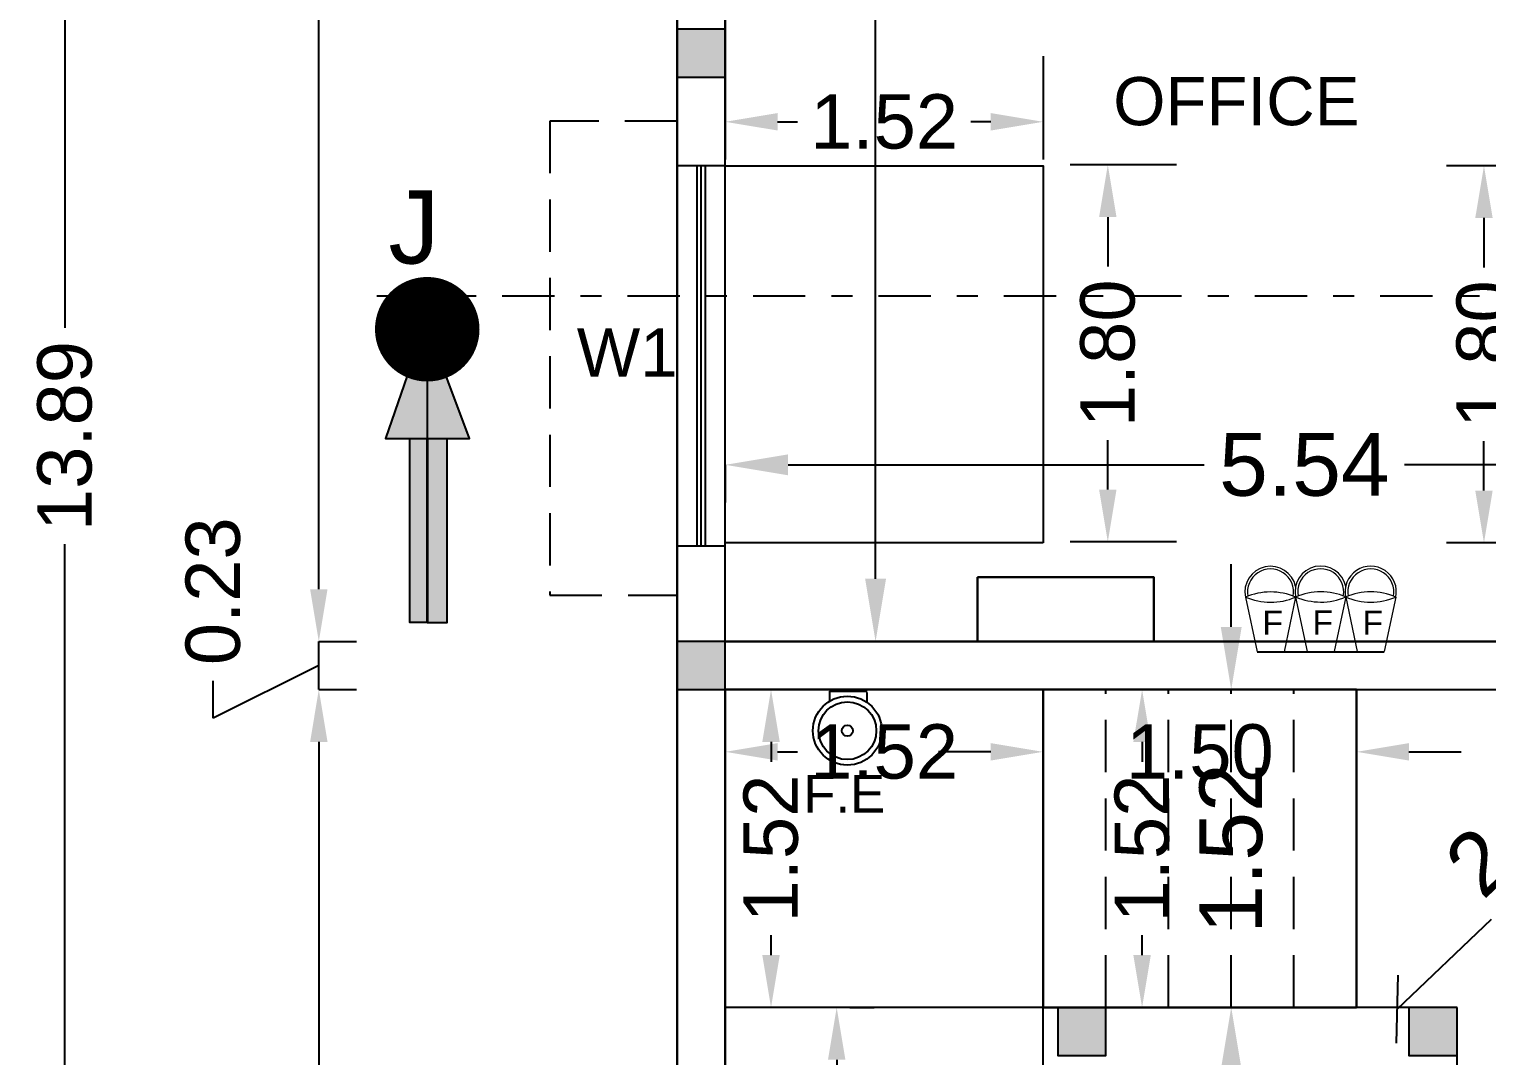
# Model space of a CAD drawing. Header units: metres. Extents: x 31 to 185, y 214 to 372.
# Drawn here: x 80.52 to 87.49, y 269.38 to 274.29 of the extents above; entities that cross this region are included whole.
import ezdxf

# ---------------------------------------------------------------- set-up
doc = ezdxf.new("R2010")
doc.units = ezdxf.units.M
doc.header["$MEASUREMENT"] = 0
for name, pattern in [('DASHDOT2', [0.5, 0.25, -0.125, 0, -0.125]), ('DASHED2', [0.375, 0.25, -0.125]), ('PHANTOM2', [1.25, 0.625, -0.125, 0.125, -0.125, 0.125, -0.125])]:
    doc.linetypes.add(name, pattern=pattern)
for name, color, linetype in [('0 @ 1', 7, 'Continuous'), ('BLK_1_FLR_2_BLT_UP_AREA', 7, 'Continuous'), ('BLK_1_FLR_2_CARPET_AREA', 7, 'Continuous'), ('BLK_1_FLR_2_DRINKING_WATER', 7, 'Continuous'), ('BLK_1_FLR_2_REGULAR_ROOM_1', 117, 'Continuous'), ('BLK_1_FLR_2_ROOM_1_LIGHT_VENTILATION_1', 7, 'Continuous'), ('BLK_1_FLR_2_STAIR_1', 213, 'Continuous'), ('BLK_1_FLR_2_STAIR_1_FLIGHT_2', 213, 'Continuous'), ('BLK_1_FLR_2_STAIR_1_FLIGHT_3', 213, 'Continuous'), ('BLK_1_FLR_2_STAIR_1_LANDING_2', 213, 'Continuous'), ('DIST_EXIT', 1, 'Continuous')]:
    doc.layers.add(name, color=color, linetype=linetype)
doc.layers.add('BLK_1_FLR_1_STAIR_1_FLIGHT_3', color=7, linetype='Continuous', lineweight=0)
doc.styles.add('arial', font='arial.ttf')
doc.styles.add('M Arial', font='arial.ttf', dxfattribs={"height": 9})
doc.styles.add('ROMANT', font='arial.ttf', dxfattribs={"height": 15})
doc.styles.get("Standard").update_dxf_attribs({"font": 'arial.ttf'})
doc.styles.add('style1', font='arialbd.ttf', dxfattribs={"height": 9})
doc.styles.add('style2', font='arial.ttf')
doc.dimstyles.new('Annotative', dxfattribs={"dimscale": 0, "dimtxt": 0.3, "dimasz": 0.3, "dimexe": 0.18, "dimexo": 0.0625, "dimgap": 0.09, "dimtad": 0, "dimzin": 0, "dimdsep": 46, "dimtxsty": 'Standard', "dimcen": 0.09, "dimadec": 0, "dimazin": 0, "dimtfac": 1, "dimtofl": 0, "dimtmove": 0, "dimatfit": 3, "dimfxl": 0, "dimtolj": 1, "dimtzin": 0, "dimarcsym": 0})
doc.dimstyles.new('OPEN SPACE', dxfattribs={"dimtxt": 0.3, "dimasz": 0.23, "dimexe": 0.1875, "dimexo": 0.0625, "dimgap": 0.09, "dimtad": 3, "dimzin": 0, "dimdsep": 46, "dimtxsty": 'arial', "dimblk": 'OBLIQUE', "dimcen": 0.09, "dimse1": 1, "dimse2": 1, "dimclrd": 6, "dimclre": 6, "dimclrt": 7, "dimadec": 0, "dimazin": 0, "dimtfac": 0.5, "dimtix": 1, "dimtmove": 0, "dimatfit": 3, "dimfxl": 0, "dimtolj": 1, "dimtzin": 0, "dimarcsym": 0})
doc.dimstyles.get("Standard").update_dxf_attribs({"dimtxt": 0.26, "dimasz": 0.25, "dimexe": 0.18, "dimexo": 0.0625, "dimgap": 0.09, "dimtad": 0, "dimzin": 0, "dimdsep": 46, "dimtxsty": 'Standard', "dimcen": 0.09, "dimadec": 0, "dimazin": 0, "dimtfac": 1, "dimtofl": 0, "dimtmove": 0, "dimatfit": 3, "dimfxl": 0, "dimtolj": 1, "dimtzin": 0, "dimarcsym": 0})
doc.dimstyles.new('Standard$0', dxfattribs={"dimtxt": 0.5, "dimasz": 0.5, "dimexe": 0, "dimexo": 1, "dimgap": 0, "dimtad": 0, "dimdec": 4, "dimzin": 0, "dimdsep": 46, "dimlunit": 4, "dimtxsty": 'Standard', "dimcen": 0.09, "dimadec": 0, "dimazin": 0, "dimtfac": 1, "dimtdec": 4, "dimtofl": 0, "dimtmove": 0, "dimatfit": 3, "dimfxl": 0, "dimtolj": 1, "dimtzin": 0, "dimarcsym": 0})
doc.dimstyles.new('STANDARD$7', dxfattribs={"dimtxt": 200, "dimasz": 100, "dimexe": 200, "dimexo": 200, "dimgap": 100, "dimtad": 1, "dimzin": 12, "dimdsep": 46, "dimtxsty": 'style1', "dimblk": 'OBLIQUE', "dimblk1": 'DOT', "dimblk2": 'DOT', "dimsah": 1, "dimcen": 200, "dimse1": 1, "dimse2": 1, "dimclrd": 6, "dimclre": 3, "dimclrt": 6, "dimadec": 0, "dimazin": 0, "dimtfac": 1, "dimtix": 1, "dimtmove": 2, "dimatfit": 3, "dimldrblk": 'DOT', "dimfxl": 0, "dimtolj": 1, "dimtzin": 12, "dimarcsym": 0})

# ---------------------------------------------------------------- blocks, each defined once
blk = doc.blocks.new('*D248')
at = {"color": 0, "lineweight": -2, "ltscale": 10}
for p, q in [((87.3511, 269.2015), (87.3511, 269.3815)), ((89.3911, 269.2015), (89.3911, 269.3815)), ((87.6511, 269.2015), (87.8895, 269.2015)), ((89.0911, 269.2015), (88.8526, 269.2015))]:
    blk.add_line(p, q, dxfattribs=at)
for points in [[(87.6511, 269.2515), (87.6511, 269.1515), (87.3511, 269.2015)], [(89.0911, 269.2515), (89.0911, 269.1515), (89.3911, 269.2015)]]:
    blk.add_solid(points, dxfattribs=at)
at = {"layer": 'Defpoints', "color": 0, "lineweight": -2, "ltscale": 10}
for p in [(87.3511, 269.1915), (89.3911, 269.2015), (89.3911, 269.1915)]:
    blk.add_point(p, dxfattribs=at)
at = {"color": 0, "lineweight": -2, "ltscale": 10, "insert": (88.3711, 269.2015), "char_height": 0.3, "attachment_point": 5}
blk.add_mtext('\\A1;2.04', dxfattribs=at)
blk = doc.blocks.new('*D249')
at = {"color": 0, "lineweight": -2, "ltscale": 10}
for p, q in [((86.2711, 271.4323), (86.2711, 271.7323)), ((86.0336, 271.1323), (86.4511, 271.1323)), ((86.0336, 269.6123), (86.4511, 269.6123)), ((86.2711, 269.3123), (86.2711, 269.0123))]:
    blk.add_line(p, q, dxfattribs=at)
for points in [[(86.2211, 271.4323), (86.3211, 271.4323), (86.2711, 271.1323)], [(86.2211, 269.3123), (86.3211, 269.3123), (86.2711, 269.6123)]]:
    blk.add_solid(points, dxfattribs=at)
at = {"layer": 'Defpoints', "color": 0, "lineweight": -2, "ltscale": 10}
for p in [(85.9711, 271.1323), (86.2711, 271.1323), (85.9711, 269.6123)]:
    blk.add_point(p, dxfattribs=at)
at = {"color": 0, "lineweight": -2, "ltscale": 10, "insert": (86.2711, 270.3723), "char_height": 0.3, "attachment_point": 5, "rotation": 90}
blk.add_mtext('\\A1;1.52', dxfattribs=at)
blk = doc.blocks.new('*D250')
at = {"color": 0, "lineweight": -2, "ltscale": 10}
for p, q in [((83.8511, 272.2072), (83.8511, 272.0272)), ((84.1511, 272.2072), (86.142, 272.2072)), ((89.0911, 272.2072), (87.1001, 272.2072)), ((89.3911, 272.2072), (89.3911, 272.0272))]:
    blk.add_line(p, q, dxfattribs=at)
for points in [[(84.1511, 272.2572), (84.1511, 272.1572), (83.8511, 272.2072)], [(89.0911, 272.2572), (89.0911, 272.1572), (89.3911, 272.2072)]]:
    blk.add_solid(points, dxfattribs=at)
at = {"layer": 'Defpoints', "color": 0, "lineweight": -2, "ltscale": 10}
for p in [(83.8511, 272.2259), (89.3911, 272.2259), (89.3911, 272.2072)]:
    blk.add_point(p, dxfattribs=at)
at = {"color": 0, "lineweight": -2, "ltscale": 10, "insert": (86.6211, 272.2072), "char_height": 0.3, "attachment_point": 5}
blk.add_mtext('\\A1;5.54', dxfattribs=at)
blk = doc.blocks.new('*D251')
at = {"color": 0, "lineweight": -2, "ltscale": 10}
for p, q in [((84.6685, 279.0609), (84.3899, 279.0609)), ((84.5699, 278.7609), (84.5699, 275.6895)), ((84.5699, 271.6623), (84.5699, 274.7337)), ((84.6685, 271.3623), (84.3899, 271.3623))]:
    blk.add_line(p, q, dxfattribs=at)
for points in [[(84.5199, 278.7609), (84.6199, 278.7609), (84.5699, 279.0609)], [(84.5199, 271.6623), (84.6199, 271.6623), (84.5699, 271.3623)]]:
    blk.add_solid(points, dxfattribs=at)
at = {"layer": 'Defpoints', "color": 0, "lineweight": -2, "ltscale": 10}
for p in [(84.5699, 279.0609), (84.731, 279.0609), (84.731, 271.3623)]:
    blk.add_point(p, dxfattribs=at)
at = {"color": 0, "lineweight": -2, "ltscale": 10, "insert": (84.5699, 275.2116), "char_height": 0.3, "attachment_point": 5, "rotation": 90}
blk.add_mtext('\\A1;7.70', dxfattribs=at)
blk = doc.blocks.new('*D267')
at = {"color": 0, "lineweight": -2}
for p, q in [((81.9067, 271.1323), (82.0867, 271.1323)), ((81.9067, 270.8823), (81.9067, 268.808)), ((81.9067, 265.8793), (81.9067, 267.9535)), ((82.1511, 265.6293), (81.7267, 265.6293))]:
    blk.add_line(p, q, dxfattribs=at)
for points in [[(81.8651, 270.8823), (81.9484, 270.8823), (81.9067, 271.1323)], [(81.8651, 265.8793), (81.9484, 265.8793), (81.9067, 265.6293)]]:
    blk.add_solid(points, dxfattribs=at)
at = {"layer": 'Defpoints', "color": 0, "lineweight": -2}
for p in [(81.9067, 271.1323), (81.9067, 271.1323), (82.2136, 265.6293)]:
    blk.add_point(p, dxfattribs=at)
at = {"color": 0, "insert": (81.9067, 268.3808), "char_height": 0.26, "attachment_point": 5, "rotation": 90}
blk.add_mtext('\\A1;5.50', dxfattribs=at)
blk = doc.blocks.new('*D268')
at = {"color": 0, "lineweight": -2}
for p, q in [((81.9067, 271.6123), (81.9067, 271.8623)), ((81.9067, 271.3623), (82.0867, 271.3623)), ((81.9067, 271.1323), (81.9067, 271.3623)), ((81.9067, 271.2473), (81.401, 270.995)), ((81.401, 270.995), (81.401, 271.175)), ((81.9067, 271.1323), (82.0867, 271.1323)), ((81.9067, 270.8823), (81.9067, 270.6323))]:
    blk.add_line(p, q, dxfattribs=at)
for points in [[(81.8651, 271.6123), (81.9484, 271.6123), (81.9067, 271.3623)], [(81.8651, 270.8823), (81.9484, 270.8823), (81.9067, 271.1323)]]:
    blk.add_solid(points, dxfattribs=at)
at = {"layer": 'Defpoints', "color": 0, "lineweight": -2}
for p in [(81.9067, 271.3623), (81.9067, 271.3623), (81.9067, 271.1323)]:
    blk.add_point(p, dxfattribs=at)
at = {"color": 0, "insert": (81.401, 271.6027), "char_height": 0.26, "attachment_point": 5, "rotation": 90}
blk.add_mtext('\\A1;0.23', dxfattribs=at)
blk = doc.blocks.new('*D269')
at = {"color": 0, "lineweight": -2}
for p, q in [((81.9067, 279.0609), (82.0867, 279.0609)), ((81.9067, 278.8109), (81.9067, 275.6378)), ((81.9067, 271.6123), (81.9067, 274.7854)), ((81.9067, 271.3623), (82.0867, 271.3623))]:
    blk.add_line(p, q, dxfattribs=at)
for points in [[(81.8651, 278.8109), (81.9484, 278.8109), (81.9067, 279.0609)], [(81.8651, 271.6123), (81.9484, 271.6123), (81.9067, 271.3623)]]:
    blk.add_solid(points, dxfattribs=at)
at = {"layer": 'Defpoints', "color": 0, "lineweight": -2}
for p in [(81.9067, 279.0609), (81.9067, 279.0609), (81.9067, 271.3623)]:
    blk.add_point(p, dxfattribs=at)
at = {"color": 0, "insert": (81.9067, 275.2116), "char_height": 0.26, "attachment_point": 5, "rotation": 90}
blk.add_mtext('\\A1;7.70', dxfattribs=at)
blk = doc.blocks.new('*D271')
at = {"color": 0, "lineweight": -2}
for p, q in [((80.6918, 279.2909), (80.8718, 279.2909)), ((80.6918, 279.0409), (80.6918, 272.8618)), ((80.6918, 265.6493), (80.6918, 271.8284)), ((80.6918, 265.3993), (80.8718, 265.3993))]:
    blk.add_line(p, q, dxfattribs=at)
for points in [[(80.6501, 279.0409), (80.7335, 279.0409), (80.6918, 279.2909)], [(80.6501, 265.6493), (80.7335, 265.6493), (80.6918, 265.3993)]]:
    blk.add_solid(points, dxfattribs=at)
at = {"layer": 'Defpoints', "color": 0, "lineweight": -2}
for p in [(80.6918, 279.2909), (80.6918, 279.2909), (80.6918, 265.3993)]:
    blk.add_point(p, dxfattribs=at)
at = {"color": 0, "insert": (80.6918, 272.3451), "char_height": 0.26, "attachment_point": 5, "rotation": 90}
blk.add_mtext('\\A1;13.89', dxfattribs=at)
blk = doc.blocks.new('_Dot')
at = {"color": 0, "linetype": 'ByBlock', "lineweight": -2}
blk.add_line((-0.5, 0), (-1, 0), dxfattribs=at)
at = {"color": 0, "linetype": 'ByBlock', "const_width": 0.5}
blk.add_lwpolyline([(-0.25, 0, 1), (0.25, 0, 1)], format="xyb", close=True, dxfattribs=at)
blk = doc.blocks.new('_Oblique')
at = {"color": 0, "linetype": 'ByBlock', "lineweight": -2}
blk.add_line((-0.5, -0.5), (0.5, 0.5), dxfattribs=at)
blk = doc.blocks.new('GDFG')
at = {"lineweight": 0}
for p, q in [((5950.518, 117.918), (5950.628, 117.402)), ((5950.993, 117.919), (5950.884, 117.402)), ((5950.993, 117.92), (5951.103, 117.403)), ((5951.468, 117.921), (5951.358, 117.403)), ((5951.468, 117.919), (5951.577, 117.403)), ((5951.943, 117.92), (5951.833, 117.403))]:
    blk.add_line(p, q, dxfattribs=at)
for centre, radius, start, end in [((5950.756, 117.968), 0.243, 12.1056, 192.1056), ((5951.231, 117.97), 0.243, 12.1056, 192.1056), ((5951.705, 117.969), 0.243, 347.6799, 192.1056), ((5950.756, 117.968), 0.218, 349.6094, 190.4871), ((5951.231, 117.969), 0.218, 349.6094, 190.4871), ((5951.706, 117.968), 0.218, 349.6094, 190.4871), ((5950.757, 117.374), 0.594, 66.533, 113.6815), ((5951.232, 117.376), 0.594, 66.533, 113.6815), ((5951.706, 117.375), 0.594, 66.533, 113.6815), ((5950.757, 118.464), 0.594, 246.3185, 293.467), ((5951.232, 118.466), 0.594, 246.3185, 293.467), ((5950.756, 117.968), 0.243, 347.6799, 348.8895), ((5951.231, 117.97), 0.243, 347.6799, 348.3201), ((5951.706, 118.465), 0.594, 246.3185, 293.467)]:
    blk.add_arc(centre, radius, start, end, dxfattribs=at)
at = {"lineweight": 0, "char_height": 0.22858, "attachment_point": 1, "style": 'M Arial'}
for insert in [(5950.408, 117.791), (5950.883, 117.793), (5951.357, 117.792)]:
    blk.add_mtext_dynamic_manual_height_columns('{\\W3.054932; }F', width=0.69628, gutter_width=1.143, heights=[0], dxfattribs=dict(at, insert=insert))
blk = doc.blocks.new('HFHFGH')
at = {"color": 1}
blk.add_line((3314.058, 537.05), (3315.263, 537.051), dxfattribs=at)
at = {"lineweight": -2}
blk.add_blockref('GDFG', (-2636.57, 419.649), dxfattribs=at)
blk = doc.blocks.new('WERTY')
for p, q in [((106.704, 34.661), (106.704, 34.554)), ((107.105, 34.542), (107.105, 34.649))]:
    blk.add_line(p, q)
at = {"linetype": 'ByBlock', "ltscale": 0.5}
blk.add_line((106.704, 34.661), (107.105, 34.661), dxfattribs=at)
for radius in [0.367, 0.308, 0.0591]:
    blk.add_circle((106.896, 34.241), radius)
blk = doc.blocks.new('*D276')
at = {"layer": 'BLK_1_FLR_2_STAIR_1_FLIGHT_3', "color": 2, "lineweight": -2, "ltscale": 10}
for p, q in [((85.7336, 271.1323), (86.0248, 271.1323)), ((85.8448, 270.8823), (85.8448, 270.7864)), ((85.8448, 269.8623), (85.8448, 269.9582)), ((85.7336, 269.6123), (86.0248, 269.6123))]:
    blk.add_line(p, q, dxfattribs=at)
for points in [[(85.8031, 270.8823), (85.8865, 270.8823), (85.8448, 271.1323)], [(85.8031, 269.8623), (85.8865, 269.8623), (85.8448, 269.6123)]]:
    blk.add_solid(points, dxfattribs=at)
at = {"layer": 'Defpoints', "color": 0, "lineweight": -2, "ltscale": 10}
for p in [(85.6711, 271.1323), (85.8448, 271.1323), (85.6711, 269.6123)]:
    blk.add_point(p, dxfattribs=at)
at = {"layer": 'BLK_1_FLR_2_STAIR_1_FLIGHT_3', "color": 2, "lineweight": -2, "ltscale": 10, "insert": (85.8448, 270.3723), "char_height": 0.26, "attachment_point": 5, "rotation": 90}
blk.add_mtext('\\A1;1.52', dxfattribs=at)
blk = doc.blocks.new('*D284')
at = {"layer": 'BLK_1_FLR_2_STAIR_1_LANDING_2', "color": 1, "lineweight": -2, "ltscale": 10}
for p, q in [((84.0278, 271.1323), (83.8898, 271.1323)), ((84.0698, 270.8823), (84.0698, 270.7864)), ((84.0698, 269.8623), (84.0698, 269.9582)), ((84.0278, 269.6123), (83.8898, 269.6123))]:
    blk.add_line(p, q, dxfattribs=at)
for points in [[(84.0282, 270.8823), (84.1115, 270.8823), (84.0698, 271.1323)], [(84.0282, 269.8623), (84.1115, 269.8623), (84.0698, 269.6123)]]:
    blk.add_solid(points, dxfattribs=at)
at = {"layer": 'Defpoints', "color": 0, "lineweight": -2, "ltscale": 10}
for p in [(84.0698, 271.1323), (84.0903, 271.1323), (84.0903, 269.6123)]:
    blk.add_point(p, dxfattribs=at)
at = {"layer": 'BLK_1_FLR_2_STAIR_1_LANDING_2', "color": 1, "lineweight": -2, "ltscale": 10, "insert": (84.0698, 270.3723), "char_height": 0.26, "attachment_point": 5, "rotation": 90}
blk.add_mtext('\\A1;1.52', dxfattribs=at)
blk = doc.blocks.new('*D285')
at = {"layer": 'BLK_1_FLR_2_STAIR_1_FLIGHT_2', "color": 1, "lineweight": -2, "ltscale": 10}
for p, q in [((84.4464, 269.6123), (84.5639, 269.6123)), ((84.3839, 269.3623), (84.3839, 268.8106)), ((84.3839, 267.3993), (84.3839, 267.951)), ((84.4464, 267.1493), (84.5639, 267.1493))]:
    blk.add_line(p, q, dxfattribs=at)
for points in [[(84.3423, 269.3623), (84.4256, 269.3623), (84.3839, 269.6123)], [(84.3423, 267.3993), (84.4256, 267.3993), (84.3839, 267.1493)]]:
    blk.add_solid(points, dxfattribs=at)
at = {"layer": 'Defpoints', "color": 0, "lineweight": -2, "ltscale": 10}
for p in [(84.3839, 269.6123), (84.3839, 269.6123), (84.3839, 267.1493)]:
    blk.add_point(p, dxfattribs=at)
at = {"layer": 'BLK_1_FLR_2_STAIR_1_FLIGHT_2', "color": 1, "lineweight": -2, "ltscale": 10, "insert": (84.3839, 268.3808), "char_height": 0.26, "attachment_point": 5, "rotation": 90}
blk.add_mtext('\\A1;2.46', dxfattribs=at)
blk = doc.blocks.new('*D286')
at = {"layer": 'BLK_1_FLR_1_STAIR_1_FLIGHT_3', "color": 1, "lineweight": -2, "ltscale": 10}
for p, q in [((85.3711, 270.8972), (85.3711, 271.0147)), ((86.8711, 270.8972), (86.8711, 271.0147)), ((85.1211, 270.8347), (84.8711, 270.8347)), ((87.1211, 270.8347), (87.3711, 270.8347))]:
    blk.add_line(p, q, dxfattribs=at)
for points in [[(85.1211, 270.8763), (85.1211, 270.793), (85.3711, 270.8347)], [(87.1211, 270.8763), (87.1211, 270.793), (86.8711, 270.8347)]]:
    blk.add_solid(points, dxfattribs=at)
at = {"layer": 'Defpoints', "color": 0, "lineweight": -2, "ltscale": 10}
for p in [(85.3711, 270.8347), (85.3711, 270.8347), (86.8711, 270.8347)]:
    blk.add_point(p, dxfattribs=at)
at = {"layer": 'BLK_1_FLR_1_STAIR_1_FLIGHT_3', "color": 1, "lineweight": -2, "ltscale": 10, "insert": (86.1211, 270.8347), "char_height": 0.26, "attachment_point": 5}
blk.add_mtext('\\A1;1.50', dxfattribs=at)
blk = doc.blocks.new('*D287')
at = {"layer": 'BLK_1_FLR_2_STAIR_1_LANDING_2', "color": 2, "lineweight": -2, "ltscale": 10}
for p, q in [((83.8511, 270.8972), (83.8511, 271.0147)), ((85.3711, 270.8972), (85.3711, 271.0147)), ((84.1011, 270.8347), (84.1969, 270.8347)), ((85.1211, 270.8347), (85.0252, 270.8347))]:
    blk.add_line(p, q, dxfattribs=at)
for points in [[(84.1011, 270.8763), (84.1011, 270.793), (83.8511, 270.8347)], [(85.1211, 270.8763), (85.1211, 270.793), (85.3711, 270.8347)]]:
    blk.add_solid(points, dxfattribs=at)
at = {"layer": 'Defpoints', "color": 0, "lineweight": -2, "ltscale": 10}
for p in [(83.8511, 270.8347), (83.8511, 270.8347), (85.3711, 270.8347)]:
    blk.add_point(p, dxfattribs=at)
at = {"layer": 'BLK_1_FLR_2_STAIR_1_LANDING_2', "color": 2, "lineweight": -2, "ltscale": 10, "insert": (84.6111, 270.8347), "char_height": 0.26, "attachment_point": 5}
blk.add_mtext('\\A1;1.52', dxfattribs=at)
blk = doc.blocks.new('*D288')
at = {"layer": 'Defpoints', "color": 0, "lineweight": -2}
for p in [(88.407, 271.2728), (88.6004, 271.0704), (86.8711, 269.8059)]:
    blk.add_point(p, dxfattribs=at)
at = {"layer": 'DIST_EXIT', "color": 7, "linetype": 'PHANTOM2', "lineweight": -2}
blk.add_line((87.0644, 269.6035), (88.6004, 271.0704), dxfattribs=at)
at = {"layer": 'DIST_EXIT', "color": 7, "lineweight": -2, "xscale": 0.23, "yscale": 0.23, "zscale": 0.23}
for p, rotation in [((88.6004, 271.0704), 43.68200442845488), ((87.0644, 269.6035), 223.6820044284549)]:
    blk.add_blockref('_Oblique', p, dxfattribs=dict(at, rotation=rotation))
at = {"layer": 'DIST_EXIT', "color": 7, "lineweight": 35, "insert": (87.6662, 270.5109), "char_height": 0.3, "attachment_point": 5, "rotation": 43.682, "style": 'arial'}
blk.add_mtext('\\A1;2.12', dxfattribs=at)
blk = doc.blocks.new('*D294')
at = {"layer": 'BLK_1_FLR_2_ROOM_1_LIGHT_VENTILATION_1', "color": 0, "lineweight": -2, "ltscale": 10}
for p, q in [((87.8086, 273.6378), (87.3001, 273.6378)), ((87.4801, 273.3878), (87.4801, 273.1512)), ((87.4801, 272.0845), (87.4801, 272.3212)), ((87.8086, 271.8345), (87.3001, 271.8345))]:
    blk.add_line(p, q, dxfattribs=at)
for points in [[(87.4384, 273.3878), (87.5217, 273.3878), (87.4801, 273.6378)], [(87.4384, 272.0845), (87.5217, 272.0845), (87.4801, 271.8345)]]:
    blk.add_solid(points, dxfattribs=at)
at = {"layer": 'Defpoints', "color": 0, "lineweight": -2, "ltscale": 10}
for p in [(87.4801, 273.6378), (87.8711, 273.6378), (87.8711, 271.8345)]:
    blk.add_point(p, dxfattribs=at)
at = {"layer": 'BLK_1_FLR_2_ROOM_1_LIGHT_VENTILATION_1', "color": 0, "lineweight": -2, "ltscale": 10, "insert": (87.4801, 272.7362), "char_height": 0.26, "attachment_point": 5, "rotation": 90}
blk.add_mtext('\\A1;1.80', dxfattribs=at)
blk = doc.blocks.new('*D295')
at = {"layer": 'BLK_1_FLR_2_ROOM_1_LIGHT_VENTILATION_1', "color": 0, "lineweight": -2, "ltscale": 10}
for p, q in [((83.8511, 274.8592), (83.8511, 273.6678)), ((85.3711, 274.1625), (85.3711, 273.6678)), ((84.1011, 273.8478), (84.1969, 273.8478)), ((85.1211, 273.8478), (85.0252, 273.8478))]:
    blk.add_line(p, q, dxfattribs=at)
for points in [[(84.1011, 273.8895), (84.1011, 273.8062), (83.8511, 273.8478)], [(85.1211, 273.8895), (85.1211, 273.8062), (85.3711, 273.8478)]]:
    blk.add_solid(points, dxfattribs=at)
at = {"layer": 'Defpoints', "color": 0, "lineweight": -2, "ltscale": 10}
for p in [(83.8511, 274.9217), (85.3711, 274.225), (83.8511, 273.8478)]:
    blk.add_point(p, dxfattribs=at)
at = {"layer": 'BLK_1_FLR_2_ROOM_1_LIGHT_VENTILATION_1', "color": 0, "lineweight": -2, "ltscale": 10, "insert": (84.6111, 273.8478), "char_height": 0.26, "attachment_point": 5}
blk.add_mtext('\\A1;1.52', dxfattribs=at)
blk = doc.blocks.new('*D296')
at = {"layer": 'BLK_1_FLR_2_ROOM_1_LIGHT_VENTILATION_1', "color": 0, "lineweight": -2, "ltscale": 10}
for p, q in [((86.0092, 273.6421), (85.5007, 273.6421)), ((85.6807, 273.3921), (85.6807, 273.1555)), ((85.6807, 272.0888), (85.6807, 272.3255)), ((86.0092, 271.8388), (85.5007, 271.8388))]:
    blk.add_line(p, q, dxfattribs=at)
for points in [[(85.6391, 273.3921), (85.7224, 273.3921), (85.6807, 273.6421)], [(85.6391, 272.0888), (85.7224, 272.0888), (85.6807, 271.8388)]]:
    blk.add_solid(points, dxfattribs=at)
at = {"layer": 'Defpoints', "color": 0, "lineweight": -2, "ltscale": 10}
for p in [(85.6807, 273.6421), (86.0717, 273.6421), (86.0717, 271.8388)]:
    blk.add_point(p, dxfattribs=at)
at = {"layer": 'BLK_1_FLR_2_ROOM_1_LIGHT_VENTILATION_1', "color": 0, "lineweight": -2, "ltscale": 10, "insert": (85.6807, 272.7405), "char_height": 0.26, "attachment_point": 5, "rotation": 90}
blk.add_mtext('\\A1;1.80', dxfattribs=at)
blk = doc.blocks.new('TDGDG')
at = {"ltscale": 5}
h = blk.add_hatch(color=256, dxfattribs=at)
h.dxf.hatch_style = 1
h.paths.add_polyline_path([(-3790.5079, -161.7811), (-3790.5079, -162.1831), (-3789.9501, -161.9738)])
h.paths.add_polyline_path([(-3791.3887, -161.8976), (-3791.3887, -161.981), (-3790.5079, -161.981), (-3790.5079, -161.8976)])
h.paths.add_polyline_path([(-3790.5079, -162.0748), (-3790.5079, -161.9821), (-3791.3904, -161.9821), (-3791.3904, -162.0748)])
blk.add_lwpolyline([(-3789.9501, -161.9738), (-3790.5079, -161.7811), (-3790.5079, -162.1831), (-3789.9501, -161.9738)], dxfattribs=at)
for points in [[(-3790.5079, -161.9821), (-3791.3887, -161.9821), (-3791.3887, -161.8976), (-3790.5079, -161.8976)], [(-3791.3904, -161.981), (-3790.5079, -161.981), (-3790.5079, -162.0748), (-3791.3904, -162.0748)]]:
    blk.add_lwpolyline(points, close=True, dxfattribs=at)
blk.add_leader([(-3789.9856, -161.981), (-3791.3904, -161.981)], dimstyle='STANDARD$7', override={"dimasz": 0.5, "dimgap": 100, "dimtad": 0, "dimfxl": 7.5, "dimfxlon": 1}, dxfattribs=at)

msp = doc.modelspace()

# ---------------------------------------------------------------- hatches: boundary and pattern name
at = {"lineweight": -2, "ltscale": 10}
h = msp.add_hatch(color=1, dxfattribs=at)
h.dxf.hatch_style = 1
h.paths.add_polyline_path([(83.8511, 274.2909), (83.6211, 274.2909), (83.6211, 274.0609), (83.8511, 274.0609)])
h = msp.add_hatch(color=4, dxfattribs=at)
h.dxf.hatch_style = 1
h.paths.add_polyline_path([(83.8511, 271.3623), (83.6211, 271.3623), (83.6211, 271.1323), (83.8511, 271.1323)])
h = msp.add_hatch(color=4, dxfattribs=at)
h.dxf.hatch_style = 1
h.paths.add_polyline_path([(85.6711, 269.6123), (85.4411, 269.6123), (85.4411, 269.3823), (85.6711, 269.3823)])
h = msp.add_hatch(color=4, dxfattribs=at)
h.dxf.hatch_style = 1
h.paths.add_polyline_path([(87.3511, 269.6123), (87.1211, 269.6123), (87.1211, 269.3823), (87.3511, 269.3823)])

# ---------------------------------------------------------------- linework, layer by layer
at = {"color": 1, "lineweight": -2, "ltscale": 10}
for p, q in [((83.6211, 274.2909), (83.6211, 279.2909)), ((83.8511, 274.2909), (83.8511, 279.2909)), ((83.6211, 265.3993), (83.6211, 274.2909)), ((83.8511, 271.3623), (83.8511, 274.0609)), ((83.8511, 271.3623), (86.8411, 271.3623)), ((86.8411, 271.3623), (87.8711, 271.3623)), ((83.8511, 265.6293), (83.8511, 271.1323)), ((86.8711, 271.1323), (83.8511, 271.1323)), ((83.8511, 271.1323), (89.3911, 271.1323))]:
    msp.add_line(p, q, dxfattribs=at)
at = {"linetype": 'DASHED2', "lineweight": -2}
for p, q in [((83.6211, 273.8515), (83.0111, 273.8515)), ((83.0111, 273.8515), (83.0111, 271.5839)), ((83.0111, 271.5839), (83.6211, 271.5839)), ((85.3711, 269.6123), (85.3711, 271.1323)), ((85.6711, 269.6123), (85.6711, 271.1323)), ((85.9711, 269.6123), (85.9711, 271.1323)), ((86.2711, 269.6123), (86.2711, 271.1323)), ((86.5711, 269.6123), (86.5711, 271.1323)), ((85.3711, 269.6123), (83.8511, 269.6123))]:
    msp.add_line(p, q, dxfattribs=at)
at = {"lineweight": -2, "ltscale": 10}
for p, q in [((83.8511, 273.6378), (83.6211, 273.6378)), ((83.7161, 271.8178), (83.7161, 273.6378)), ((83.7361, 271.8178), (83.7361, 273.6378)), ((83.7561, 271.8178), (83.7561, 273.6378)), ((83.8511, 271.8178), (83.6211, 271.8178)), ((87.3511, 269.6123), (85.3711, 269.6123)), ((85.3711, 267.1493), (85.3711, 269.6123)), ((87.3511, 269.6123), (85.3711, 269.6123)), ((85.3711, 267.1493), (85.3711, 269.6123)), ((87.3511, 267.1493), (87.3511, 269.6123)), ((87.3511, 267.1493), (87.3511, 269.6123))]:
    msp.add_line(p, q, dxfattribs=at)
at = {"color": 1, "lineweight": -2, "ltscale": 10}
for points in [[(83.8511, 274.2909), (83.6211, 274.2909), (83.6211, 274.0609), (83.8511, 274.0609)], [(83.8511, 271.3623), (83.6211, 271.3623), (83.6211, 271.1323), (83.8511, 271.1323)], [(85.6711, 269.6123), (85.4411, 269.6123), (85.4411, 269.3823), (85.6711, 269.3823)], [(87.3511, 269.6123), (87.1211, 269.6123), (87.1211, 269.3823), (87.3511, 269.3823)]]:
    msp.add_lwpolyline(points, close=True, dxfattribs=at)
at = {"linetype": 'DASHDOT2', "lineweight": -2}
msp.add_lwpolyline([(82.1839, 273.015), (90.8891, 273.015)], dxfattribs=at)
at = {"layer": 'BLK_1_FLR_2_BLT_UP_AREA', "color": 18, "lineweight": -2, "ltscale": 10}
msp.add_lwpolyline([(83.6211, 265.3993), (89.6211, 265.3993), (89.6211, 279.2909), (83.6211, 279.2909)], close=True, dxfattribs=at)
at = {"layer": 'BLK_1_FLR_2_CARPET_AREA', "color": 18, "lineweight": -2, "ltscale": 10}
msp.add_lwpolyline([(87.8711, 271.3623), (83.8511, 271.3623), (83.8511, 279.0609), (87.2811, 279.0609), (87.2811, 278.3009), (87.3911, 278.3009), (87.3911, 279.0609), (89.3911, 279.0609), (89.3911, 277.8409), (87.3911, 277.8409), (87.3911, 278.3009), (87.2811, 278.3009), (87.2811, 277.7309), (89.3911, 277.7309), (89.3911, 265.6293), (83.8511, 265.6293), (83.8511, 271.1323), (87.8711, 271.1323), (89.3911, 271.1323), (89.3911, 271.3623), (87.8711, 271.3623)], dxfattribs=at)
at = {"layer": 'BLK_1_FLR_2_DRINKING_WATER', "color": 7, "lineweight": 30}
msp.add_lwpolyline([(85.0577, 271.6701), (85.9007, 271.6701), (85.9007, 271.3623), (85.0577, 271.3623)], close=True, dxfattribs=at)
at = {"layer": 'BLK_1_FLR_2_REGULAR_ROOM_1', "color": 2, "lineweight": -2, "ltscale": 10}
msp.add_lwpolyline([(89.3911, 271.3623), (83.8511, 271.3623), (83.8511, 279.0609), (87.2811, 279.0609), (87.2811, 277.7309), (89.3911, 277.7309), (89.3911, 271.3623)], close=True, dxfattribs=at)
at = {"layer": 'BLK_1_FLR_2_ROOM_1_LIGHT_VENTILATION_1', "color": 232, "lineweight": -2, "ltscale": 10}
msp.add_lwpolyline([(85.3711, 271.8345), (83.8511, 271.8345), (83.8511, 273.6378), (85.3711, 273.6378)], close=True, dxfattribs=at)
at = {"layer": 'BLK_1_FLR_2_STAIR_1', "color": 1, "lineweight": -2, "ltscale": 10}
msp.add_lwpolyline([(86.5711, 265.6293), (86.5711, 267.1493), (85.3711, 267.1493), (85.3711, 269.6123), (86.8711, 269.6123), (86.8711, 271.1323), (83.8511, 271.1323), (83.8511, 265.6293), (86.5711, 265.6293)], dxfattribs=at)
at = {"layer": 'BLK_1_FLR_2_STAIR_1_FLIGHT_2', "color": 7, "linetype": 'DASHED2', "lineweight": -2}
msp.add_line((85.3711, 269.6123), (83.8511, 269.6123), dxfattribs=at)
at = {"layer": 'BLK_1_FLR_2_STAIR_1_FLIGHT_2', "color": 7, "lineweight": -2, "ltscale": 10}
msp.add_lwpolyline([(85.3711, 269.6123), (83.8511, 269.6123), (83.8511, 267.1493), (85.3711, 267.1493)], close=True, dxfattribs=at)
at = {"layer": 'BLK_1_FLR_2_STAIR_1_FLIGHT_3', "color": 7, "linetype": 'DASHED2', "lineweight": -2}
for p, q in [((85.3711, 269.6123), (85.3711, 271.1323)), ((85.6711, 269.6123), (85.6711, 271.1323)), ((85.9711, 269.6123), (85.9711, 271.1323)), ((86.2711, 269.6123), (86.2711, 271.1323)), ((86.5711, 269.6123), (86.5711, 271.1323)), ((86.8711, 269.6123), (86.8711, 271.1323))]:
    msp.add_line(p, q, dxfattribs=at)
at = {"layer": 'BLK_1_FLR_2_STAIR_1_FLIGHT_3', "color": 7, "lineweight": -2, "ltscale": 10}
msp.add_lwpolyline([(86.8711, 269.6123), (85.3711, 269.6123), (85.3711, 271.1323), (86.8711, 271.1323)], close=True, dxfattribs=at)
at = {"layer": 'BLK_1_FLR_2_STAIR_1_LANDING_2', "color": 7, "lineweight": -2, "ltscale": 10}
msp.add_lwpolyline([(85.3711, 269.6123), (83.8511, 269.6123), (83.8511, 271.1323), (85.3711, 271.1323)], close=True, dxfattribs=at)

# ---------------------------------------------------------------- block references
at = {"rotation": 90}
msp.add_blockref('TDGDG', (-79.5556, 4062.8413), dxfattribs=at)
for name, p, xscale, yscale, zscale in [('HFHFGH', (-1587.096, 0.1204), 0.5049671744022769, 0.5049671744022769, 0.5049671744022769), ('WERTY', (36.4259, 255.5575), 0.4491211916533718, 0.4491211916533718, 0.4491211916533718)]:
    msp.add_blockref(name, p, dxfattribs=dict(xscale=xscale, yscale=yscale, zscale=zscale))

# ---------------------------------------------------------------- texts
at = {"lineweight": -2, "style": 'ROMANT'}
for s, height, p in [('OFFICE', 0.23, (85.7067, 273.8316)), ('W1', 0.23, (83.1409, 272.6295)), ('F.E', 0.18, (84.2245, 270.5441))]:
    msp.add_text(s, height=height, dxfattribs=at).set_placement(p)
at = {"style": 'style2'}
msp.add_text('J', height=0.35, dxfattribs=at).set_placement((82.2395, 273.1697))

# ---------------------------------------------------------------- dimensions: what is measured, and where the dimension line sits
dim = msp.add_aligned_dim(p1=(80.6918, 265.3993), p2=(80.6918, 279.2909), distance=0, dimstyle='Standard$0', override={"dimtxt": 0.26, "dimasz": 0.25, "dimexe": 0.18, "dimexo": 0.0625, "dimgap": 0.09, "dimdec": 2, "dimlunit": 2, "dimtdec": 2, "dimtmove": 1, "dimfxl": 12, "dimtfill": 1, "dimarcsym": 1})
dim.commit()
dim.dimension.update_dxf_attribs({"geometry": '*D271', "text_midpoint": (80.6918, 272.3451)})
for base, p1, p2, picture, middle in [((81.9067, 279.0609), (81.9067, 271.3623), (81.9067, 279.0609), '*D269', (81.9067, 275.2116)), ((81.9067, 271.1323), (82.2136, 265.6293), (81.9067, 271.1323), '*D267', (81.9067, 268.3808))]:
    dim = msp.add_linear_dim(base=base, p1=p1, p2=p2, angle=270, dimstyle='Standard$0', override={"dimtxt": 0.26, "dimasz": 0.25, "dimexe": 0.18, "dimexo": 0.0625, "dimgap": 0.09, "dimdec": 2, "dimlunit": 2, "dimtdec": 2, "dimtmove": 1, "dimfxl": 12, "dimtfill": 1, "dimarcsym": 1})
    dim.commit()
    dim.dimension.update_dxf_attribs({"geometry": picture, "text_midpoint": middle})
dim = msp.add_linear_dim(base=(81.9067, 271.3623), p1=(81.9067, 271.1323), p2=(81.9067, 271.3623), angle=270, dimstyle='Standard$0', override={"dimtxt": 0.26, "dimasz": 0.25, "dimexe": 0.18, "dimexo": 0.0625, "dimgap": 0.09, "dimdec": 2, "dimlunit": 2, "dimtdec": 2, "dimtmove": 1, "dimfxl": 12, "dimtfill": 1, "dimarcsym": 1})
dim.commit()
dim.dimension.update_dxf_attribs({"geometry": '*D268', "text_midpoint": (81.401, 271.265), "dimtype": 160})
at = {"layer": '0 @ 1', "color": 1, "lineweight": -2, "ltscale": 10}
for p1, p2, distance, picture, middle in [((84.731, 271.3623), (84.731, 279.0609), 0.1611, '*D251', (84.5699, 275.2116)), ((83.8511, 272.2259), (89.3911, 272.2259), -0.0187, '*D250', (86.6211, 272.2072))]:
    dim = msp.add_aligned_dim(p1=p1, p2=p2, distance=distance, dimstyle='Annotative', override={"dimscale": 1, "dimtix": 0, "dimtofl": 0, "dimtmove": 0, "dimatfit": 3, "dimfxl": 7.5, "dimfxlon": 1, "dimarcsym": 1}, dxfattribs=at)
    dim.commit()
    dim.dimension.update_dxf_attribs({"geometry": picture, "text_midpoint": middle})
at = {"layer": '0 @ 1', "lineweight": -2, "ltscale": 10}
for p1, p2, distance, picture, middle in [((85.9711, 269.6123), (85.9711, 271.1323), -0.3, '*D249', (86.2711, 270.3723)), ((87.3511, 269.1915), (89.3911, 269.1915), 0.01, '*D248', (88.3711, 269.2015))]:
    dim = msp.add_aligned_dim(p1=p1, p2=p2, distance=distance, dimstyle='Annotative', override={"dimscale": 1, "dimtix": 0, "dimtofl": 0, "dimtmove": 0, "dimatfit": 3, "dimfxl": 7.5, "dimfxlon": 1, "dimarcsym": 1}, dxfattribs=at)
    dim.commit()
    dim.dimension.update_dxf_attribs({"geometry": picture, "text_midpoint": middle})
at = {"layer": 'BLK_1_FLR_1_STAIR_1_FLIGHT_3', "color": 1, "lineweight": -2, "ltscale": 10}
dim = msp.add_aligned_dim(p1=(86.8711, 270.8347), p2=(85.3711, 270.8347), distance=0, dimstyle='Standard$0', override={"dimtxt": 0.26, "dimasz": 0.25, "dimexe": 0.18, "dimexo": 0.0625, "dimgap": 0.09, "dimdec": 2, "dimlunit": 2, "dimclrd": 1, "dimclre": 1, "dimclrt": 1, "dimtdec": 2, "dimfxlon": 0}, dxfattribs=at)
dim.commit()
dim.dimension.update_dxf_attribs({"geometry": '*D286', "text_midpoint": (86.1211, 270.8347)})
at = {"layer": 'BLK_1_FLR_2_ROOM_1_LIGHT_VENTILATION_1', "color": 232, "lineweight": -2, "ltscale": 10}
for base, p1, p2, angle, picture, middle in [((83.8511, 273.8478), (85.3711, 274.225), (83.8511, 274.9217), 180, '*D295', (84.6111, 273.8478)), ((85.6807, 273.6421), (86.0717, 271.8388), (86.0717, 273.6421), 270, '*D296', (85.6807, 272.7405)), ((87.4801, 273.6378), (87.8711, 271.8345), (87.8711, 273.6378), 270, '*D294', (87.4801, 272.7362))]:
    dim = msp.add_linear_dim(base=base, p1=p1, p2=p2, angle=angle, dimstyle='Standard', dxfattribs=at)
    dim.commit()
    dim.dimension.update_dxf_attribs({"geometry": picture, "text_midpoint": middle})
at = {"layer": 'BLK_1_FLR_2_STAIR_1_FLIGHT_2', "color": 1, "lineweight": -2, "ltscale": 10}
dim = msp.add_aligned_dim(p1=(84.3839, 267.1493), p2=(84.3839, 269.6123), distance=0, dimstyle='Standard$0', override={"dimtxt": 0.26, "dimasz": 0.25, "dimexe": 0.18, "dimexo": 0.0625, "dimgap": 0.09, "dimdec": 2, "dimlunit": 2, "dimclrd": 1, "dimclre": 1, "dimclrt": 1, "dimtdec": 2, "dimfxlon": 0}, dxfattribs=at)
dim.commit()
dim.dimension.update_dxf_attribs({"geometry": '*D285', "text_midpoint": (84.3839, 268.3808)})
at = {"layer": 'BLK_1_FLR_2_STAIR_1_FLIGHT_3', "color": 2, "lineweight": -2, "ltscale": 10}
dim = msp.add_aligned_dim(p1=(85.6711, 269.6123), p2=(85.6711, 271.1323), distance=-0.1737, dimstyle='Standard$0', override={"dimtxt": 0.26, "dimasz": 0.25, "dimexe": 0.18, "dimexo": 0.0625, "dimgap": 0.09, "dimdec": 2, "dimlunit": 2, "dimclrd": 2, "dimclre": 2, "dimclrt": 2, "dimtdec": 2, "dimfxlon": 0}, dxfattribs=at)
dim.commit()
dim.dimension.update_dxf_attribs({"geometry": '*D276', "text_midpoint": (85.8448, 270.3723)})
at = {"layer": 'BLK_1_FLR_2_STAIR_1_LANDING_2', "color": 1, "lineweight": -2, "ltscale": 10}
dim = msp.add_aligned_dim(p1=(84.0903, 269.6123), p2=(84.0903, 271.1323), distance=0.0205, dimstyle='Standard$0', override={"dimtxt": 0.26, "dimasz": 0.25, "dimexe": 0.18, "dimexo": 0.0625, "dimgap": 0.09, "dimdec": 2, "dimlunit": 2, "dimclrd": 1, "dimclre": 1, "dimclrt": 1, "dimtdec": 2, "dimfxlon": 0}, dxfattribs=at)
dim.commit()
dim.dimension.update_dxf_attribs({"geometry": '*D284', "text_midpoint": (84.0698, 270.3723)})
at = {"layer": 'BLK_1_FLR_2_STAIR_1_LANDING_2', "color": 2, "lineweight": -2, "ltscale": 10}
dim = msp.add_linear_dim(base=(83.8511, 270.8347), p1=(85.3711, 270.8347), p2=(83.8511, 270.8347), dimstyle='Standard$0', override={"dimtxt": 0.26, "dimasz": 0.25, "dimexe": 0.18, "dimexo": 0.0625, "dimgap": 0.09, "dimdec": 2, "dimlunit": 2, "dimclrd": 2, "dimclre": 2, "dimclrt": 2, "dimtdec": 2, "dimfxlon": 0}, dxfattribs=at)
dim.commit()
dim.dimension.update_dxf_attribs({"geometry": '*D287', "text_midpoint": (84.6111, 270.8347)})
at = {"layer": 'DIST_EXIT', "color": 7, "lineweight": 35}
dim = msp.add_aligned_dim(p1=(86.8711, 269.8059), p2=(88.407, 271.2728), distance=-0.2799, dimstyle='OPEN SPACE', override={"dimpost": '\\X', "dimclrd": 7, "dimfxl": 0, "dimarcsym": 2}, dxfattribs=at)
dim.commit()
dim.dimension.update_dxf_attribs({"geometry": '*D288', "text_midpoint": (87.6662, 270.5109)})

doc.saveas('drawing.dxf')
